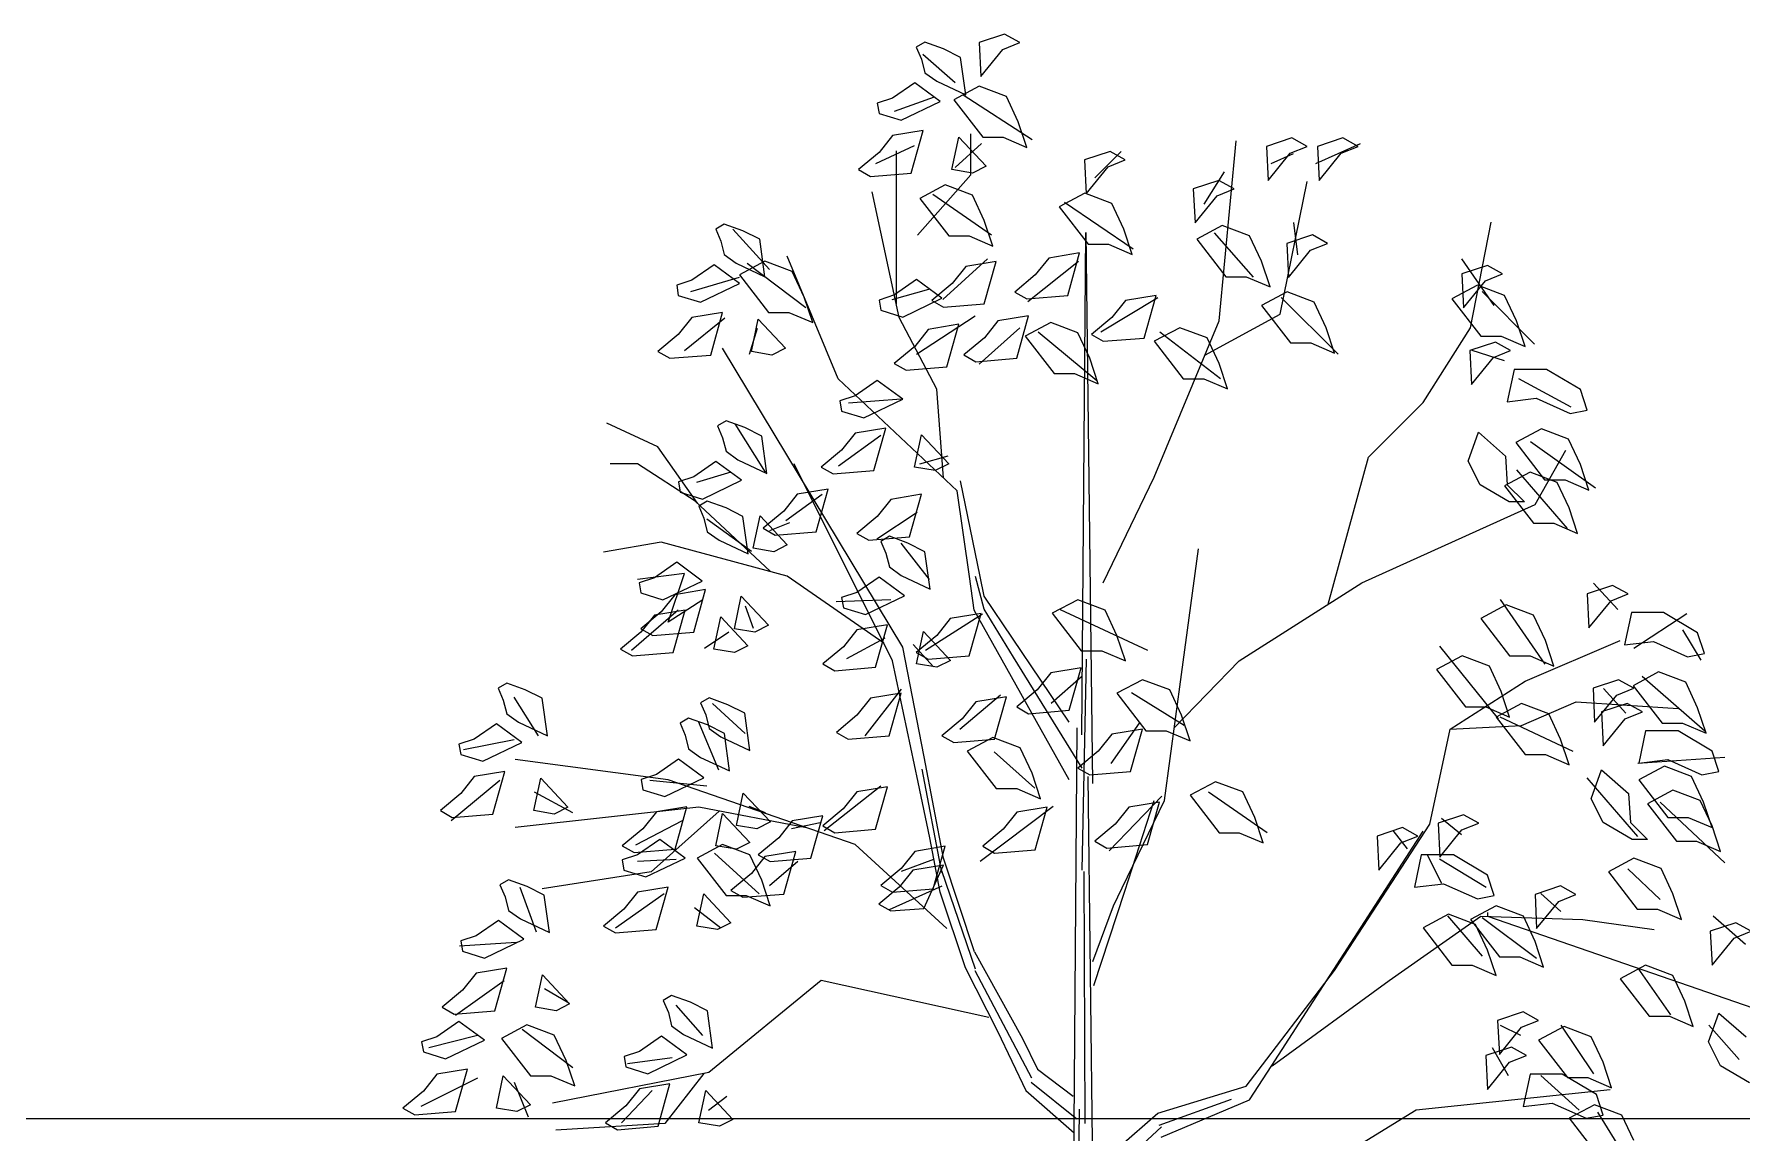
# Model space of a CAD drawing. Extents: x 185064 to 343242, y -369192 to -264966.
# Drawn here: x 264477 to 271790, y -348171 to -343467 of the extents above; entities that cross this region are included whole.
import ezdxf

# ---------------------------------------------------------------- set-up
doc = ezdxf.new("R2010")
doc.units = 0
doc.linetypes.add('HIDDEN2', pattern=[0.1875, 0.125, -0.0625])

# ---------------------------------------------------------------- blocks, each defined once
blk = doc.blocks.new('aqwerear')
at = {"color": 8}
for p, q in [((472689.8, 209224.4), (472684.6, 209221.3)), ((472684.6, 209221.3), (472687.7, 209214)), ((472701.3, 209220.2), (472689.8, 209224.4)), ((472711.7, 209215), (472701.3, 209220.2)), ((472738.6, 209229.3), (472723, 209224.1)), ((472723, 209224.1), (472724.1, 209203.3)), ((472724.1, 209203.3), (472737.6, 209219.9)), ((472737.6, 209219.9), (472748, 209224.1)), ((472748, 209224.1), (472738.6, 209229.3)), ((472687.7, 209214), (472689.8, 209205.7)), ((472714.8, 209192.1), (472711.7, 209215)), ((472683.6, 209199.4), (472670, 209190.1)), ((472699.2, 209188), (472683.6, 209199.4)), ((472689.8, 209205.7), (472697.1, 209200.5)), ((472697.1, 209200.5), (472714.8, 209192.1)), ((472670, 209190.1), (472660.7, 209187)), ((472723.1, 209197.4), (472707.5, 209189.1)), ((472707.5, 209189.1), (472725.2, 209166.2)), ((472739.8, 209191.1), (472723.1, 209197.4)), ((472747, 209175.6), (472739.8, 209191.1)), ((472660.7, 209187), (472661.8, 209180.7)), ((472661.8, 209180.7), (472675.3, 209176.6)), ((472675.3, 209176.6), (472699.2, 209188)), ((472688.8, 209170.3), (472670, 209167.2)), ((472681.5, 209144.3), (472688.8, 209170.3)), ((472717.9, 209143.3), (472717.9, 209168.3)), ((472752.2, 209160), (472747, 209175.6)), ((472661.8, 209156.8), (472649.2, 209146.4)), ((472670, 209167.2), (472661.8, 209156.8)), ((472725.2, 209166.2), (472737.7, 209166.2)), ((472737.7, 209166.2), (472752.2, 209160)), ((472803.1, 209157.5), (472787.5, 209152.3)), ((472812.4, 209152.3), (472803.1, 209157.5)), ((472869.8, 209053.9), (472880.2, 209164.1)), ((472914.4, 209165.8), (472898.8, 209160.6)), ((472898.8, 209160.6), (472899.8, 209139.8)), ((472913.3, 209156.4), (472923.7, 209160.6)), ((472923.7, 209160.6), (472914.4, 209165.8)), ((472945.6, 209165.8), (472930, 209160.6)), ((472930, 209160.6), (472931, 209139.8)), ((472944.5, 209156.4), (472955, 209160.6)), ((472955, 209160.6), (472945.6, 209165.8)), ((472649.2, 209146.4), (472656.5, 209142.2)), ((472787.5, 209152.3), (472788.5, 209131.5)), ((472788.5, 209131.5), (472802, 209148.1)), ((472802, 209148.1), (472812.4, 209152.3)), ((472899.8, 209139.8), (472913.3, 209156.4)), ((472931, 209139.8), (472944.5, 209156.4)), ((472656.5, 209142.2), (472681.5, 209144.3)), ((472685.4, 209106.3), (472717.9, 209143.3)), ((472702.3, 209137.1), (472686.7, 209128.8)), ((472718.9, 209130.8), (472702.3, 209137.1)), ((472869.6, 209139.8), (472854, 209134.6)), ((472879, 209134.6), (472869.6, 209139.8)), ((472907.2, 209058), (472923.8, 209139.2)), ((472674.2, 209055.9), (472657.6, 209132.9)), ((472686.7, 209128.8), (472704.4, 209105.9)), ((472726.2, 209115.2), (472718.9, 209130.8)), ((472787.6, 209131.9), (472772, 209123.6)), ((472804.3, 209125.6), (472787.6, 209131.9)), ((472811.5, 209110), (472804.3, 209125.6)), ((472854, 209134.6), (472855.1, 209113.8)), ((472855.1, 209113.8), (472868.6, 209130.4)), ((472868.6, 209130.4), (472879, 209134.6)), ((472731.4, 209099.6), (472726.2, 209115.2)), ((472772, 209123.6), (472789.7, 209100.7)), ((472567.1, 209113.1), (472561.9, 209110)), ((472561.9, 209110), (472565, 209102.7)), ((472578.5, 209109), (472567.1, 209113.1)), ((472588.9, 209103.8), (472578.5, 209109)), ((472704.4, 209105.9), (472716.9, 209105.9)), ((472716.9, 209105.9), (472731.4, 209099.6)), ((472816.7, 209094.4), (472811.5, 209110)), ((472871.8, 209112.2), (472856.3, 209103.8)), ((472888.5, 209105.9), (472871.8, 209112.2)), ((472895.8, 209090.3), (472888.5, 209105.9)), ((472926.9, 209106.5), (472911.3, 209101.3)), ((472936.2, 209101.3), (472926.9, 209106.5)), ((473023.7, 209049.7), (473036.2, 209114.2)), ((472565, 209102.7), (472567.1, 209094.4)), ((472567.1, 209094.4), (472574.4, 209089.2)), ((472592, 209080.9), (472588.9, 209103.8)), ((472784.5, 209095.5), (472765.7, 209092.3)), ((472777.2, 209069.4), (472784.5, 209095.5)), ((472789.7, 209100.7), (472802.2, 209100.7)), ((472802.2, 209100.7), (472816.7, 209094.4)), ((472856.3, 209103.8), (472873.9, 209080.9)), ((472911.3, 209101.3), (472912.3, 209080.5)), ((472912.3, 209080.5), (472925.8, 209097.2)), ((472925.8, 209097.2), (472936.2, 209101.3)), ((472560.9, 209088.2), (472547.3, 209078.8)), ((472576.4, 209076.7), (472560.9, 209088.2)), ((472574.4, 209089.2), (472592, 209080.9)), ((472592, 209090.3), (472576.4, 209082)), ((472608.7, 209084), (472592, 209090.3)), ((472636.8, 209018.5), (472605.6, 209093.4)), ((472616, 209068.4), (472608.7, 209084)), ((472714.8, 209087.1), (472706.5, 209076.7)), ((472733.5, 209090.2), (472714.8, 209087.1)), ((472726.2, 209064.2), (472733.5, 209090.2)), ((472765.7, 209092.3), (472757.4, 209082)), ((472901, 209074.7), (472895.8, 209090.3)), ((473034, 209087.8), (473018.4, 209082.6)), ((473043.3, 209082.6), (473034, 209087.8)), ((472547.3, 209078.8), (472538, 209075.7)), ((472538, 209075.7), (472539, 209069.4)), ((472552.5, 209065.3), (472576.4, 209076.7)), ((472576.4, 209082), (472594.1, 209059.1)), ((472684.7, 209079.1), (472671.2, 209069.8)), ((472700.3, 209067.7), (472684.7, 209079.1)), ((472706.5, 209076.7), (472694, 209066.3)), ((472757.4, 209082), (472744.9, 209071.5)), ((472873.9, 209080.9), (472886.4, 209080.9)), ((472886.4, 209080.9), (472901, 209074.7)), ((473027.9, 209075.7), (473012.3, 209067.4)), ((473018.4, 209082.6), (473019.4, 209061.8)), ((473019.4, 209061.8), (473032.9, 209078.4)), ((473044.5, 209069.4), (473027.9, 209075.7)), ((473032.9, 209078.4), (473043.3, 209082.6)), ((472539, 209069.4), (472552.5, 209065.3)), ((472621.2, 209052.8), (472616, 209068.4)), ((472671.2, 209069.8), (472661.8, 209066.6)), ((472661.8, 209066.6), (472662.9, 209060.4)), ((472676.4, 209056.2), (472700.3, 209067.7)), ((472694, 209066.3), (472701.3, 209062.2)), ((472701.3, 209062.2), (472726.2, 209064.2)), ((472744.9, 209071.5), (472752.2, 209067.4)), ((472752.2, 209067.4), (472777.2, 209069.4)), ((472812.6, 209066.3), (472804.3, 209055.9)), ((472831.3, 209069.4), (472812.6, 209066.3)), ((472824, 209043.4), (472831.3, 209069.4)), ((472911.4, 209071.6), (472895.8, 209063.2)), ((472895.8, 209063.2), (472913.5, 209040.4)), ((472928, 209065.3), (472911.4, 209071.6)), ((472935.3, 209049.7), (472928, 209065.3)), ((473012.3, 209067.4), (473030, 209044.5)), ((473051.8, 209053.9), (473044.5, 209069.4)), ((472547.3, 209055.9), (472539, 209045.5)), ((472566.1, 209059), (472547.3, 209055.9)), ((472558.8, 209033), (472566.1, 209059)), ((472594.1, 209059.1), (472606.6, 209059.1)), ((472606.6, 209059.1), (472621.2, 209052.8)), ((472662.9, 209060.4), (472676.4, 209056.2)), ((472697.1, 209012.2), (472674.2, 209055.9)), ((472734.5, 209053.9), (472726.3, 209043.5)), ((472753.3, 209057), (472734.5, 209053.9)), ((472746, 209031), (472753.3, 209057)), ((472766.8, 209052.9), (472751.2, 209044.5)), ((472783.5, 209046.6), (472766.8, 209052.9)), ((472804.3, 209055.9), (472791.7, 209045.5)), ((472830.2, 208958.2), (472869.8, 209053.9)), ((472861.1, 209032.9), (472907.2, 209058)), ((473057, 209038.3), (473051.8, 209053.9)), ((472539, 209045.5), (472526.5, 209035.1)), ((472691.9, 209048.6), (472683.6, 209038.3)), ((472710.6, 209051.8), (472691.9, 209048.6)), ((472703.3, 209025.7), (472710.6, 209051.8)), ((472726.3, 209043.5), (472713.7, 209033.1)), ((472751.2, 209044.5), (472768.9, 209021.6)), ((472790.7, 209031), (472783.5, 209046.6)), ((472791.7, 209045.5), (472799, 209041.4)), ((472799, 209041.4), (472824, 209043.4)), ((472845.8, 209049.7), (472830.2, 209041.4)), ((472862.5, 209043.5), (472845.8, 209049.7)), ((472869.8, 209027.9), (472862.5, 209043.5)), ((472940.5, 209034.1), (472935.3, 209049.7)), ((472994.6, 209003.9), (473023.7, 209049.7)), ((473030, 209044.5), (473042.4, 209044.5)), ((473042.4, 209044.5), (473057, 209038.3)), ((472526.5, 209035.1), (472533.8, 209031)), ((472533.8, 209031), (472558.8, 209033)), ((472676.3, 208854.2), (472566.1, 209037.2)), ((472683.6, 209038.3), (472671.1, 209027.8)), ((472713.7, 209033.1), (472721, 209028.9)), ((472830.2, 209041.4), (472847.9, 209018.5)), ((472913.5, 209040.4), (472925.9, 209040.4)), ((472925.9, 209040.4), (472940.5, 209034.1)), ((473038.9, 209040.8), (473023.2, 209035.7)), ((473023.2, 209035.7), (473024.3, 209014.9)), ((473024.3, 209014.9), (473037.8, 209031.5)), ((473037.8, 209031.5), (473048.2, 209035.7)), ((473048.2, 209035.7), (473038.9, 209040.8)), ((472671.1, 209027.8), (472678.4, 209023.7)), ((472678.4, 209023.7), (472703.3, 209025.7)), ((472721, 209028.9), (472746, 209031)), ((472768.9, 209021.6), (472781.4, 209021.6)), ((472781.4, 209021.6), (472795.9, 209015.4)), ((472795.9, 209015.4), (472790.7, 209031)), ((472875, 209012.3), (472869.8, 209027.9)), ((473050.3, 209024.2), (473046.1, 209004.4)), ((473070.1, 209024.2), (473050.3, 209024.2)), ((473090.9, 209011.8), (473070.1, 209024.2)), ((472709.6, 208949.9), (472636.8, 209018.5)), ((472660.7, 209017.5), (472647.2, 209008.1)), ((472676.3, 209006), (472660.7, 209017.5)), ((472701.2, 208957.8), (472697.1, 209012.2)), ((472847.9, 209018.5), (472860.4, 209018.5)), ((472860.4, 209018.5), (472875, 209012.3)), ((473095, 208999.2), (473090.9, 209011.8)), ((472647.2, 209008.1), (472637.8, 209005)), ((472637.8, 209005), (472638.9, 208998.7)), ((472652.4, 208994.6), (472676.3, 209006)), ((472961.3, 208970.6), (472994.6, 209003.9)), ((473046.1, 209004.4), (473063.8, 209006.5)), ((473063.8, 209006.5), (473084.6, 208997.2)), ((472526.5, 208976.9), (472495.3, 208991.4)), ((472568.2, 208992.8), (472563, 208989.7)), ((472563, 208989.7), (472566.1, 208982.4)), ((472579.7, 208988.6), (472568.2, 208992.8)), ((472638.9, 208998.7), (472652.4, 208994.6)), ((473084.6, 208997.2), (473095, 208999.2)), ((472566.1, 208982.4), (472568.2, 208974.1)), ((472590.1, 208983.4), (472579.7, 208988.6)), ((472593.2, 208960.5), (472590.1, 208983.4)), ((472647.2, 208985.2), (472638.9, 208974.8)), ((472665.9, 208988.3), (472647.2, 208985.2)), ((472658.6, 208962.3), (472665.9, 208988.3)), ((473067, 208987.8), (473051.4, 208979.5)), ((473051.4, 208979.5), (473069, 208956.6)), ((473083.6, 208981.6), (473067, 208987.8)), ((473090.9, 208966), (473083.6, 208981.6)), ((472550.7, 208942.4), (472526.5, 208976.9)), ((472568.2, 208974.1), (472575.5, 208968.9)), ((472575.5, 208968.9), (472593.2, 208960.5)), ((472638.9, 208974.8), (472626.4, 208964.4)), ((472936.6, 208880.6), (472961.3, 208970.6)), ((472514.1, 208966.5), (472497.4, 208966.5)), ((472549.4, 208943.6), (472514.1, 208966.5)), ((472548.5, 208958.5), (472539.1, 208955.4)), ((472562, 208967.8), (472548.5, 208958.5)), ((472577.6, 208956.4), (472562, 208967.8)), ((472670.1, 208845.9), (472609.8, 208966.5)), ((472626.4, 208964.4), (472633.7, 208960.3)), ((472633.7, 208960.3), (472658.6, 208962.3)), ((473060.1, 208961.3), (473044.5, 208953)), ((473076.7, 208955), (473060.1, 208961.3)), ((473096.1, 208950.4), (473090.9, 208966)), ((472539.1, 208955.4), (472540.2, 208949.1)), ((472540.2, 208949.1), (472553.7, 208944.9)), ((472553.7, 208944.9), (472577.6, 208956.4)), ((472630.6, 208950.9), (472611.8, 208947.8)), ((472623.3, 208924.9), (472630.6, 208950.9)), ((472717.1, 208897.6), (472709.6, 208949.9)), ((472799, 208893.7), (472830.2, 208958.2)), ((473044.5, 208953), (473062.2, 208930.1)), ((473069, 208956.6), (473081.5, 208956.6)), ((473084, 208939.5), (473076.7, 208955)), ((473081.5, 208956.6), (473096.1, 208950.4)), ((472595.4, 208900.6), (472549.4, 208943.6)), ((472556.7, 208943.6), (472551.5, 208940.5)), ((472551.5, 208940.5), (472554.6, 208933.2)), ((472568.2, 208939.5), (472556.7, 208943.6)), ((472578.5, 208934.2), (472568.2, 208939.5)), ((472611.8, 208947.8), (472603.5, 208937.4)), ((472669, 208944.7), (472660.7, 208934.3)), ((472687.8, 208947.8), (472669, 208944.7)), ((472680.5, 208921.8), (472687.8, 208947.8)), ((473089.2, 208923.9), (473084, 208939.5)), ((472554.6, 208933.2), (472556.7, 208924.9)), ((472581.7, 208911.3), (472578.5, 208934.2)), ((472603.5, 208937.4), (472591, 208927)), ((472591, 208927), (472598.3, 208922.8)), ((472660.7, 208934.3), (472648.2, 208923.9)), ((473062.2, 208930.1), (473074.6, 208930.1)), ((473074.6, 208930.1), (473089.2, 208923.9)), ((472528.6, 208918.6), (472493.3, 208912.4)), ((472605.6, 208897.8), (472528.6, 208918.6)), ((472556.7, 208924.9), (472564, 208919.7)), ((472564, 208919.7), (472581.7, 208911.3)), ((472598.3, 208922.8), (472623.3, 208924.9)), ((472648.2, 208923.9), (472655.5, 208919.7)), ((472655.5, 208919.7), (472680.5, 208921.8)), ((472668.1, 208922.1), (472662.8, 208919)), ((472662.8, 208919), (472666, 208911.7)), ((472679.5, 208917.9), (472668.1, 208922.1)), ((472689.9, 208912.7), (472679.5, 208917.9)), ((472538, 208906.2), (472524.4, 208896.8)), ((472553.6, 208894.7), (472538, 208906.2)), ((472666, 208911.7), (472668.1, 208903.4)), ((472693, 208889.8), (472689.9, 208912.7)), ((472846.9, 208837.5), (472857.3, 208914.5)), ((472524.4, 208896.8), (472515.1, 208893.7)), ((472664.7, 208856.7), (472605.6, 208897.8)), ((472661.8, 208897.1), (472648.3, 208887.8)), ((472677.4, 208885.7), (472661.8, 208897.1)), ((472668.1, 208903.4), (472675.3, 208898.2)), ((472675.3, 208898.2), (472693, 208889.8)), ((472515.1, 208893.7), (472516.1, 208887.5)), ((472516.1, 208887.5), (472529.6, 208883.3)), ((472536.9, 208886.4), (472528.6, 208876)), ((472529.6, 208883.3), (472553.6, 208894.7)), ((472555.7, 208889.5), (472536.9, 208886.4)), ((472548.4, 208863.5), (472555.7, 208889.5)), ((472648.3, 208887.8), (472638.9, 208884.7)), ((472653.5, 208874.2), (472677.4, 208885.7)), ((473110.6, 208892.1), (473095, 208886.9)), ((473095, 208886.9), (473096.1, 208866.1)), ((473109.6, 208882.7), (473120, 208886.9)), ((473120, 208886.9), (473110.6, 208892.1)), ((472528.6, 208876), (472516.1, 208865.6)), ((472543.2, 208877), (472524.4, 208873.9)), ((472535.9, 208851), (472543.2, 208877)), ((472638.9, 208884.7), (472640, 208878.4)), ((472640, 208878.4), (472653.5, 208874.2)), ((472724.2, 208874.9), (472705.4, 208871.8)), ((472716.9, 208848.9), (472724.2, 208874.9)), ((472783.4, 208883.3), (472767.8, 208875)), ((472767.8, 208875), (472785.5, 208852.1)), ((472800.1, 208877), (472783.4, 208883.3)), ((472807.3, 208861.4), (472800.1, 208877)), ((473045.5, 208880.2), (473030, 208871.9)), ((473062.2, 208873.9), (473045.5, 208880.2)), ((473096.1, 208866.1), (473109.6, 208882.7)), ((473122.1, 208875.5), (473117.9, 208855.7)), ((473141.8, 208875.5), (473122.1, 208875.5)), ((473162.6, 208863), (473141.8, 208875.5)), ((472524.4, 208873.9), (472516.1, 208863.5)), ((472516.1, 208865.6), (472523.4, 208861.4)), ((472648.3, 208864.9), (472640, 208854.5)), ((472667, 208868), (472648.3, 208864.9)), ((472659.7, 208842), (472667, 208868)), ((472705.4, 208871.8), (472697.1, 208861.4)), ((473030, 208871.9), (473047.6, 208849)), ((473069.5, 208858.3), (473062.2, 208873.9)), ((472516.1, 208863.5), (472503.6, 208853.1)), ((472523.4, 208861.4), (472548.4, 208863.5)), ((472640, 208854.5), (472627.5, 208844.1)), ((472689.3, 208787.3), (472676.3, 208854.2)), ((472697.1, 208861.4), (472684.6, 208851)), ((472812.6, 208845.9), (472807.3, 208861.4)), ((473074.7, 208842.7), (473069.5, 208858.3)), ((473117.9, 208855.7), (473135.6, 208857.8)), ((473135.6, 208857.8), (473156.4, 208848.4)), ((473166.8, 208850.5), (473162.6, 208863)), ((472503.6, 208853.1), (472510.9, 208849)), ((472510.9, 208849), (472535.9, 208851)), ((472627.5, 208844.1), (472634.8, 208839.9)), ((472685.7, 208771.8), (472670.1, 208845.9)), ((472684.6, 208851), (472691.9, 208846.9)), ((472691.9, 208846.9), (472716.9, 208848.9)), ((472785.5, 208852.1), (472798, 208852.1)), ((472798, 208852.1), (472812.6, 208845.9)), ((473018.5, 208849), (473002.9, 208840.7)), ((473035.2, 208842.7), (473018.5, 208849)), ((473047.6, 208849), (473060.1, 208849)), ((473060.1, 208849), (473074.7, 208842.7)), ((473156.4, 208848.4), (473166.8, 208850.5)), ((472634.8, 208839.9), (472659.7, 208842)), ((472766.8, 208838.6), (472758.5, 208828.2)), ((472785.5, 208841.7), (472766.8, 208838.6)), ((472778.2, 208815.7), (472785.5, 208841.7)), ((472822.9, 208834.4), (472807.3, 208826.1)), ((472839.6, 208828.2), (472822.9, 208834.4)), ((472836.5, 208760.5), (472846.9, 208837.5)), ((473002.9, 208840.7), (473020.6, 208817.8)), ((473042.4, 208827.1), (473035.2, 208842.7)), ((473114.2, 208834.4), (473098.6, 208829.2)), ((473123.6, 208829.2), (473114.2, 208834.4)), ((473138.7, 208839.1), (473123.1, 208830.7)), ((473155.4, 208832.8), (473138.7, 208839.1)), ((472434, 208832.3), (472428.8, 208829.2)), ((472428.8, 208829.2), (472431.9, 208821.9)), ((472445.4, 208828.2), (472434, 208832.3)), ((472455.8, 208823), (472445.4, 208828.2)), ((472458.9, 208800.1), (472455.8, 208823)), ((472557.8, 208823.3), (472552.6, 208820.2)), ((472569.3, 208819.1), (472557.8, 208823.3)), ((472656.5, 208823), (472648.2, 208812.6)), ((472675.3, 208826.1), (472656.5, 208823)), ((472668, 208800.1), (472675.3, 208826.1)), ((472739.8, 208824), (472721, 208820.9)), ((472732.5, 208798), (472739.8, 208824)), ((472758.5, 208828.2), (472746, 208817.7)), ((472807.3, 208826.1), (472825, 208803.2)), ((472846.9, 208812.6), (472839.6, 208828.2)), ((473047.6, 208811.5), (473042.4, 208827.1)), ((473098.6, 208829.2), (473099.6, 208808.4)), ((473099.6, 208808.4), (473113.1, 208825)), ((473113.1, 208825), (473123.6, 208829.2)), ((473123.1, 208830.7), (473140.8, 208807.9)), ((473162.6, 208817.2), (473155.4, 208832.8)), ((472431.9, 208821.9), (472434, 208813.6)), ((472434, 208813.6), (472441.2, 208808.4)), ((472552.6, 208820.2), (472555.8, 208812.9)), ((472555.8, 208812.9), (472557.8, 208804.6)), ((472579.7, 208813.9), (472569.3, 208819.1)), ((472582.8, 208791), (472579.7, 208813.9)), ((472648.2, 208812.6), (472635.7, 208802.1)), ((472721, 208820.9), (472712.7, 208810.5)), ((472746, 208817.7), (472753.3, 208813.6)), ((472753.3, 208813.6), (472778.2, 208815.7)), ((472852.1, 208797), (472846.9, 208812.6)), ((473020.6, 208817.8), (473033.1, 208817.8)), ((473033.1, 208817.8), (473047.6, 208811.5)), ((473054.9, 208819.9), (473039.3, 208811.5)), ((473071.6, 208813.6), (473054.9, 208819.9)), ((473078.8, 208798), (473071.6, 208813.6)), ((473119.4, 208819.8), (473103.8, 208814.7)), ((473103.8, 208814.7), (473104.8, 208793.9)), ((473118.3, 208810.5), (473128.8, 208814.7)), ((473128.8, 208814.7), (473119.4, 208819.8)), ((473167.9, 208801.6), (473162.6, 208817.2)), ((472427.7, 208807.4), (472414.2, 208798)), ((472443.3, 208795.9), (472427.7, 208807.4)), ((472441.2, 208808.4), (472458.9, 208800.1)), ((472545.3, 208810.8), (472540.1, 208807.7)), ((472540.1, 208807.7), (472543.2, 208800.4)), ((472556.8, 208806.7), (472545.3, 208810.8)), ((472567.2, 208801.4), (472556.8, 208806.7)), ((472557.8, 208804.6), (472565.1, 208799.4)), ((472635.7, 208802.1), (472643, 208798)), ((472712.7, 208810.5), (472700.2, 208800.1)), ((472823, 208804.2), (472804.2, 208801.1)), ((472815.7, 208778.2), (472823, 208804.2)), ((472825, 208803.2), (472837.5, 208803.2)), ((472837.5, 208803.2), (472852.1, 208797)), ((473039.3, 208811.5), (473057, 208788.6)), ((473104.8, 208793.9), (473118.3, 208810.5)), ((473130.8, 208803.2), (473126.7, 208783.4)), ((473150.6, 208803.2), (473130.8, 208803.2)), ((473140.8, 208807.9), (473153.3, 208807.9)), ((473171.4, 208790.7), (473150.6, 208803.2)), ((473153.3, 208807.9), (473167.9, 208801.6)), ((472414.2, 208798), (472404.8, 208794.9)), ((472404.8, 208794.9), (472405.9, 208788.6)), ((472419.4, 208784.5), (472443.3, 208795.9)), ((472543.2, 208800.4), (472545.3, 208792.1)), ((472545.3, 208792.1), (472552.6, 208786.9)), ((472565.1, 208799.4), (472582.8, 208791)), ((472570.3, 208778.6), (472567.2, 208801.4)), ((472643, 208798), (472668, 208800.1)), ((472700.2, 208800.1), (472707.5, 208795.9)), ((472707.5, 208795.9), (472732.5, 208798)), ((472731.4, 208799.1), (472715.8, 208790.7)), ((472748.1, 208792.8), (472731.4, 208799.1)), ((472755.4, 208777.2), (472748.1, 208792.8)), ((472804.2, 208801.1), (472795.9, 208790.7)), ((473084, 208782.4), (473078.8, 208798)), ((472405.9, 208788.6), (472419.4, 208784.5)), ((472532.8, 208773.1), (472439.2, 208785.5)), ((472539.1, 208785.8), (472525.6, 208776.5)), ((472554.7, 208774.4), (472539.1, 208785.8)), ((472552.6, 208786.9), (472570.3, 208778.6)), ((472715.8, 208790.7), (472733.5, 208767.8)), ((472795.9, 208790.7), (472783.4, 208780.3)), ((473057, 208788.6), (473069.5, 208788.6)), ((473069.5, 208788.6), (473084, 208782.4)), ((473126.7, 208783.4), (473144.4, 208785.5)), ((473142.3, 208781.4), (473126.7, 208773.1)), ((473158.9, 208775.1), (473142.3, 208781.4)), ((473144.4, 208785.5), (473165.2, 208776.2)), ((473175.5, 208778.2), (473171.4, 208790.7)), ((472414.2, 208775.1), (472405.9, 208764.7)), ((472432.9, 208778.2), (472414.2, 208775.1)), ((472425.6, 208752.2), (472432.9, 208778.2)), ((472525.6, 208776.5), (472516.2, 208773.4)), ((472516.2, 208773.4), (472517.3, 208767.1)), ((472530.8, 208763), (472554.7, 208774.4)), ((472647.2, 208733.5), (472532.8, 208773.1)), ((472760.6, 208761.6), (472755.4, 208777.2)), ((472783.4, 208780.3), (472790.7, 208776.2)), ((472790.7, 208776.2), (472815.7, 208778.2)), ((472867.7, 208772), (472852.1, 208763.7)), ((472884.3, 208765.8), (472867.7, 208772)), ((473126.7, 208773.1), (473144.4, 208750.2)), ((473166.2, 208759.5), (473158.9, 208775.1)), ((473165.2, 208776.2), (473175.5, 208778.2)), ((472405.9, 208764.7), (472393.4, 208754.3)), ((472517.3, 208767.1), (472530.8, 208763)), ((472648.2, 208765.8), (472639.9, 208755.4)), ((472667, 208768.9), (472648.2, 208765.8)), ((472659.7, 208742.9), (472667, 208768.9)), ((472733.5, 208767.8), (472746, 208767.8)), ((472746, 208767.8), (472760.6, 208761.6)), ((472810.6, 208707), (472836.5, 208760.5)), ((472852.1, 208763.7), (472869.8, 208740.8)), ((472891.6, 208750.2), (472884.3, 208765.8)), ((473147.5, 208766.8), (473131.9, 208758.5)), ((473164.1, 208760.5), (473147.5, 208766.8)), ((473171.4, 208745), (473164.1, 208760.5)), ((472393.4, 208754.3), (472400.7, 208750.2)), ((472400.7, 208750.2), (472425.6, 208752.2)), ((472551.5, 208756.4), (472439.2, 208743.9)), ((472525.6, 208753.6), (472517.3, 208743.2)), ((472544.3, 208756.7), (472525.6, 208753.6)), ((472537, 208730.7), (472544.3, 208756.7)), ((472617.4, 208743.8), (472551.5, 208756.4)), ((472627.4, 208751.2), (472608.7, 208748.1)), ((472620.1, 208725.2), (472627.4, 208751.2)), ((472639.9, 208755.4), (472627.4, 208745)), ((472746, 208753.3), (472737.7, 208742.9)), ((472764.7, 208756.4), (472746, 208753.3)), ((472757.4, 208730.4), (472764.7, 208756.4)), ((472814.6, 208756.4), (472806.3, 208746)), ((472833.4, 208759.5), (472814.6, 208756.4)), ((472826.1, 208733.5), (472833.4, 208759.5)), ((472896.8, 208734.6), (472891.6, 208750.2)), ((473019.4, 208751.8), (473003.8, 208746.7)), ((473028.8, 208746.7), (473019.4, 208751.8)), ((473131.9, 208758.5), (473149.6, 208735.6)), ((473144.4, 208750.2), (473156.8, 208750.2)), ((473156.8, 208750.2), (473171.4, 208743.9)), ((473171.4, 208743.9), (473166.2, 208759.5)), ((472517.3, 208743.2), (472504.7, 208732.8)), ((472608.7, 208748.1), (472600.4, 208737.7)), ((472627.4, 208745), (472634.7, 208740.8)), ((472634.7, 208740.8), (472659.7, 208742.9)), ((472737.7, 208742.9), (472725.2, 208732.5)), ((472806.3, 208746), (472793.8, 208735.6)), ((472869.8, 208740.8), (472882.2, 208740.8)), ((472882.2, 208740.8), (472896.8, 208734.6)), ((472982.1, 208743.9), (472966.5, 208738.7)), ((472991.5, 208738.7), (472982.1, 208743.9)), ((473003.8, 208746.7), (473004.9, 208725.8)), ((473004.9, 208725.8), (473018.4, 208742.5)), ((473018.4, 208742.5), (473028.8, 208746.7)), ((473176.6, 208729.4), (473171.4, 208745)), ((472504.7, 208732.8), (472512, 208728.6)), ((472512, 208728.6), (472537, 208730.7)), ((472527.6, 208736.7), (472514, 208727.3)), ((472543.2, 208725.2), (472527.6, 208736.7)), ((472566.1, 208733.5), (472550.5, 208725.2)), ((472582.7, 208727.3), (472566.1, 208733.5)), ((472600.4, 208737.7), (472587.9, 208727.3)), ((472610.8, 208729.4), (472592, 208726.2)), ((472603.5, 208703.3), (472610.8, 208729.4)), ((472703.2, 208682.2), (472647.2, 208733.5)), ((472683.6, 208729.4), (472675.3, 208719)), ((472702.3, 208732.5), (472683.6, 208729.4)), ((472695, 208706.5), (472702.3, 208732.5)), ((472725.2, 208732.5), (472732.5, 208728.3)), ((472732.5, 208728.3), (472757.4, 208730.4)), ((472793.8, 208735.6), (472801.1, 208731.4)), ((472801.1, 208731.4), (472826.1, 208733.5)), ((472966.5, 208738.7), (472967.5, 208717.9)), ((472967.5, 208717.9), (472981, 208734.6)), ((472981, 208734.6), (472991.5, 208738.7)), ((473149.6, 208735.6), (473162, 208735.6)), ((473162, 208735.6), (473176.6, 208729.4)), ((472514, 208727.3), (472504.7, 208724.2)), ((472504.7, 208724.2), (472505.7, 208717.9)), ((472519.2, 208713.8), (472543.2, 208725.2)), ((472550.5, 208725.2), (472568.2, 208702.3)), ((472590, 208711.7), (472582.7, 208727.3)), ((472592, 208726.2), (472583.8, 208715.8)), ((472587.9, 208727.3), (472595.2, 208723.1)), ((472595.2, 208723.1), (472620.1, 208725.2)), ((472675.3, 208719), (472662.8, 208708.5)), ((472701.3, 208721), (472682.5, 208717.9)), ((472689.1, 208694.4), (472701.3, 208721)), ((472993.5, 208727.3), (472989.4, 208707.5)), ((473013.3, 208727.3), (472993.5, 208727.3)), ((473034.1, 208714.8), (473013.3, 208727.3)), ((473123.6, 208725.2), (473108, 208716.9)), ((473140.2, 208719), (473123.6, 208725.2)), ((473147.5, 208703.4), (473140.2, 208719)), ((472435.1, 208712), (472429.9, 208708.9)), ((472429.9, 208708.9), (472433, 208701.6)), ((472446.5, 208707.8), (472435.1, 208712)), ((472456.9, 208702.6), (472446.5, 208707.8)), ((472505.7, 208717.9), (472519.2, 208713.8)), ((472583.8, 208715.8), (472571.2, 208705.4)), ((472595.2, 208696.1), (472590, 208711.7)), ((472662.8, 208708.5), (472670.1, 208704.4)), ((472682.5, 208717.9), (472674.2, 208707.5)), ((472989.4, 208707.5), (473007.1, 208709.6)), ((473007.1, 208709.6), (473027.9, 208700.3)), ((473038.2, 208702.3), (473034.1, 208714.8)), ((473078.7, 208708.2), (473063.1, 208703)), ((473088.1, 208703), (473078.7, 208708.2)), ((473108, 208716.9), (473125.6, 208694)), ((472433, 208701.6), (472435.1, 208693.3)), ((472460.1, 208679.7), (472456.9, 208702.6)), ((472514, 208704.4), (472505.7, 208694)), ((472532.8, 208707.5), (472514, 208704.4)), ((472525.5, 208681.5), (472532.8, 208707.5)), ((472568.2, 208702.3), (472580.6, 208702.3)), ((472571.2, 208705.4), (472578.5, 208701.3)), ((472578.5, 208701.3), (472603.5, 208703.3)), ((472580.6, 208702.3), (472595.2, 208696.1)), ((472674.2, 208707.5), (472661.7, 208697.1)), ((472670.1, 208704.4), (472695, 208706.5)), ((473027.9, 208700.3), (473038.2, 208702.3)), ((473063.1, 208703), (473064.1, 208682.2)), ((473064.1, 208682.2), (473077.7, 208698.8)), ((473077.7, 208698.8), (473088.1, 208703)), ((473152.7, 208687.8), (473147.5, 208703.4)), ((472428.9, 208687), (472415.3, 208677.7)), ((472444.5, 208675.6), (472428.9, 208687)), ((472435.1, 208693.3), (472442.4, 208688.1)), ((472442.4, 208688.1), (472460.1, 208679.7)), ((472505.7, 208694), (472493.2, 208683.6)), ((472661.7, 208697.1), (472669, 208693)), ((472669, 208693), (472689.1, 208694.4)), ((473010.2, 208690.9), (472994.6, 208682.6)), ((473026.8, 208684.6), (473010.2, 208690.9)), ((473039.3, 208696.1), (473023.7, 208687.8)), ((473023.7, 208687.8), (473041.4, 208664.9)), ((473034.1, 208691.9), (473034, 208689.7)), ((473034, 208689.7), (473196.3, 208633.7)), ((473056, 208689.8), (473039.3, 208696.1)), ((473063.2, 208674.2), (473056, 208689.8)), ((473125.6, 208694), (473138.1, 208694)), ((473138.1, 208694), (473152.7, 208687.8)), ((472415.3, 208677.7), (472406, 208674.6)), ((472493.2, 208683.6), (472500.5, 208679.5)), ((472500.5, 208679.5), (472525.5, 208681.5)), ((472994.6, 208682.6), (473012.3, 208659.7)), ((473034.1, 208669), (473026.8, 208684.6)), ((473186, 208685.7), (473170.3, 208680.5)), ((473170.3, 208680.5), (473171.4, 208659.7)), ((473171.4, 208659.7), (473184.9, 208676.3)), ((473184.9, 208676.3), (473195.3, 208680.5)), ((473195.3, 208680.5), (473186, 208685.7)), ((472406, 208674.6), (472407, 208668.3)), ((472407, 208668.3), (472420.5, 208664.1)), ((472420.5, 208664.1), (472444.5, 208675.6)), ((472720.2, 208667.9), (472749.5, 208614.9)), ((473039.3, 208653.4), (473034.1, 208669)), ((473068.4, 208658.6), (473063.2, 208674.2)), ((472434.1, 208657.9), (472415.3, 208654.8)), ((472426.8, 208631.9), (472434.1, 208657.9)), ((473012.3, 208659.7), (473024.7, 208659.7)), ((473024.7, 208659.7), (473039.3, 208653.4)), ((473041.4, 208664.9), (473053.9, 208664.9)), ((473053.9, 208664.9), (473068.4, 208658.6)), ((473130.8, 208659.7), (473115.2, 208651.4)), ((473147.5, 208653.4), (473130.8, 208659.7)), ((472415.3, 208654.8), (472407, 208644.4)), ((472626.4, 208650.3), (472557.7, 208594.1)), ((472729, 208627.8), (472626.4, 208650.3)), ((473115.2, 208651.4), (473132.9, 208628.5)), ((473154.7, 208637.8), (473147.5, 208653.4)), ((472407, 208644.4), (472394.5, 208634)), ((472534.9, 208641.3), (472529.7, 208638.2)), ((472529.7, 208638.2), (472532.9, 208630.9)), ((472546.4, 208637.1), (472534.9, 208641.3)), ((472556.8, 208631.9), (472546.4, 208637.1)), ((473159.9, 208622.3), (473154.7, 208637.8)), ((472404.8, 208625.4), (472391.3, 208616)), ((472394.5, 208634), (472401.8, 208629.8)), ((472401.8, 208629.8), (472426.8, 208631.9)), ((472420.4, 208613.9), (472404.8, 208625.4)), ((472532.9, 208630.9), (472534.9, 208622.6)), ((472559.9, 208609), (472556.8, 208631.9)), ((473055.9, 208631.2), (473040.2, 208626)), ((473040.2, 208626), (473041.3, 208605.2)), ((473054.8, 208621.8), (473065.2, 208626)), ((473065.2, 208626), (473055.9, 208631.2)), ((473132.9, 208628.5), (473145.4, 208628.5)), ((473145.4, 208628.5), (473159.9, 208622.3)), ((472391.3, 208616), (472381.9, 208612.9)), ((472396.5, 208602.5), (472420.4, 208613.9)), ((472446.4, 208623.3), (472430.9, 208615)), ((472430.9, 208615), (472448.5, 208592.1)), ((472463.1, 208617), (472446.4, 208623.3)), ((472470.4, 208601.5), (472463.1, 208617)), ((472528.7, 208616.3), (472515.2, 208607)), ((472544.3, 208604.9), (472528.7, 208616.3)), ((472534.9, 208622.6), (472542.2, 208617.4)), ((472542.2, 208617.4), (472559.9, 208609)), ((472749.5, 208614.9), (472758.8, 208596.1)), ((473041.3, 208605.2), (473054.8, 208621.8)), ((473080.9, 208622.3), (473065.3, 208613.9)), ((473065.3, 208613.9), (473083, 208591)), ((473097.5, 208616), (473080.9, 208622.3)), ((473104.8, 208600.4), (473097.5, 208616)), ((472381.9, 208612.9), (472383, 208606.7)), ((472383, 208606.7), (472396.5, 208602.5)), ((472515.2, 208607), (472505.8, 208603.9)), ((472505.8, 208603.9), (472506.9, 208597.6)), ((472520.4, 208593.4), (472544.3, 208604.9)), ((473048.7, 208609.7), (473033, 208604.6)), ((473033, 208604.6), (473034.1, 208583.8)), ((473047.6, 208600.4), (473058, 208604.6)), ((473058, 208604.6), (473048.7, 208609.7)), ((472391.3, 208593.1), (472383, 208582.7)), ((472410.1, 208596.2), (472391.3, 208593.1)), ((472402.7, 208570.2), (472410.1, 208596.2)), ((472557.7, 208594.1), (472462, 208575.4)), ((472475.6, 208585.9), (472470.4, 208601.5)), ((472506.9, 208597.6), (472520.4, 208593.4)), ((472758.8, 208596.1), (472780.5, 208579.6)), ((473034.1, 208583.8), (473047.6, 208600.4)), ((473060.1, 208593.1), (473055.9, 208573.3)), ((473079.8, 208593.1), (473060.1, 208593.1)), ((473100.7, 208580.6), (473079.8, 208593.1)), ((473110, 208584.8), (473104.8, 208600.4)), ((472383, 208582.7), (472370.5, 208572.3)), ((472448.5, 208592.1), (472461, 208592.1)), ((472461, 208592.1), (472475.6, 208585.9)), ((472515.2, 208584.1), (472506.9, 208573.7)), ((472533.9, 208587.2), (472515.2, 208584.1)), ((472526.6, 208561.2), (472533.9, 208587.2)), ((473083, 208591), (473095.4, 208591)), ((473095.4, 208591), (473110, 208584.8)), ((472370.5, 208572.3), (472377.8, 208568.2)), ((472506.9, 208573.7), (472494.4, 208563.3)), ((473055.9, 208573.3), (473073.6, 208575.4)), ((473073.6, 208575.4), (473094.4, 208566.1)), ((473099.6, 208574.4), (473084, 208566.1)), ((473116.3, 208568.1), (473099.6, 208574.4)), ((473104.8, 208568.1), (473100.7, 208580.6)), ((472377.8, 208568.2), (472402.7, 208570.2)), ((472494.4, 208563.3), (472501.7, 208559.1)), ((473084, 208566.1), (473101.7, 208543.2)), ((473094.4, 208566.1), (473104.8, 208568.1)), ((473123.6, 208552.5), (473116.3, 208568.1)), ((472501.7, 208559.1), (472526.6, 208561.2))]:
    blk.add_line(p, q, dxfattribs=at)
at = {"color": 8, "extrusion": (0, 0, -1)}
for p, q in [((472688.5, 209217), (472708.3, 209199.7)), ((472671.2, 209182.2), (472695.8, 209191)), ((472713.3, 209192.2), (472755.4, 209164.9)), ((472659.9, 209150.1), (472683.5, 209161.2)), ((472706.4, 209146.4), (472710.6, 209166.2)), ((472708.3, 209147.6), (472724.4, 209162.4)), ((472710.6, 209166.2), (472727.3, 209148.5)), ((472793.9, 209141.4), (472810, 209157.4)), ((472929, 209150.1), (472956.3, 209162.4)), ((472718.9, 209144.3), (472706.4, 209146.4)), ((472727.3, 209148.5), (472718.9, 209144.3)), ((472901.7, 209150.1), (472915.4, 209156.2)), ((472860.8, 209125.3), (472873.2, 209145.1)), ((472694.7, 209131.4), (472730.6, 209106.6)), ((472775.2, 209126.4), (472817.3, 209098)), ((472594.8, 209085.2), (472572.4, 209110)), ((472785.9, 208800.6), (472788.3, 209108)), ((472788.3, 209108), (472792.3, 208770.8)), ((472866.9, 209107.8), (472890.6, 209080.6)), ((472915.4, 209114.1), (472917.9, 209094.3)), ((472617.1, 209061.8), (472581.2, 209089)), ((472700.8, 209067), (472728.1, 209091.8)), ((472752.9, 209065.7), (472783.9, 209090.5)), ((473018.2, 209091.8), (473038, 209063.2)), ((472576.2, 209080.4), (472546.4, 209071.6)), ((472669.9, 209067), (472692.2, 209073.2)), ((472797.5, 209047.1), (472832.3, 209068.2)), ((472907.9, 209068.2), (472942.6, 209033.5)), ((473030.7, 209071.9), (473062.8, 209039.7)), ((472567.5, 209055.6), (472542.7, 209035.6)), ((472583.7, 209035.1), (472587.9, 209054.9)), ((472587.9, 209054.9), (472604.5, 209037.2)), ((472684.7, 209033.5), (472720.6, 209057)), ((472587.3, 209049.3), (472582.3, 209033.3)), ((472723.1, 209027.3), (472747.9, 209049.6)), ((472759.1, 209047.1), (472795, 209017.4)), ((472833.5, 209047.1), (472870.7, 209018.6)), ((472596.2, 209033), (472583.7, 209035.1)), ((472604.5, 209037.2), (472596.2, 209033)), ((473024.4, 209035.9), (473044.3, 209029.7)), ((473053, 209018.6), (473085.1, 209001.3)), ((472675.4, 209006), (472643.1, 209003.5)), ((472592.3, 208961.4), (472573.7, 208991)), ((472662.9, 208983.7), (472636.9, 208965.1)), ((472683.5, 208964.4), (472687.7, 208984.2)), ((472687.7, 208984.2), (472704.4, 208966.5)), ((473022.2, 208968.1), (473028.5, 208985.7)), ((473028.5, 208985.7), (473045.1, 208971.2)), ((473060.4, 208980.1), (473100.1, 208951.7)), ((472703.8, 208971.2), (472686.5, 208966.2)), ((473045.1, 208971.2), (473046.1, 208953.5)), ((473063.2, 208941.5), (473081.9, 208974.8)), ((472571.2, 208961.4), (472550.1, 208955.1)), ((472696.1, 208962.3), (472683.5, 208964.4)), ((472704.4, 208966.5), (472696.1, 208962.3)), ((473029.5, 208953.5), (473022.2, 208968.1)), ((473051.7, 208962.8), (473082.7, 208926.9)), ((472723.7, 208897.6), (472711.7, 208956.1)), ((473047.2, 208943.1), (473029.5, 208953.5)), ((473046.1, 208953.5), (473056.6, 208943.1)), ((472627, 208947.7), (472604.7, 208931.6)), ((472957.1, 208893.7), (473063.2, 208941.5)), ((473056.6, 208943.1), (473047.2, 208943.1)), ((472556.4, 208932.8), (472583.7, 208913)), ((472584.8, 208914.8), (472589, 208934.6)), ((472589, 208934.6), (472605.6, 208916.9)), ((472607.1, 208930.3), (472594.8, 208925.4)), ((472685.2, 208936.6), (472660.4, 208920.4)), ((472605.6, 208916.9), (472597.4, 208912.7)), ((472692.7, 208895.6), (472675.4, 208918)), ((472597.4, 208912.7), (472584.8, 208914.8)), ((472542.7, 208899.3), (472514.1, 208895.6)), ((472532.8, 208869.5), (472542.7, 208899.3)), ((472720, 208877), (472717.1, 208897.6)), ((472726.2, 208877.6), (472720.9, 208897.6)), ((472726.2, 208885.4), (472723.7, 208897.6)), ((472573.3, 208865.6), (472577.5, 208885.4)), ((472577.5, 208885.4), (472594.1, 208867.7)), ((472778.2, 208808.4), (472726.2, 208885.4)), ((472882.2, 208845.9), (472957.1, 208893.7)), ((473098.8, 208893.4), (473113.7, 208877.3)), ((472538.9, 208877), (472510.4, 208852.2)), ((472553.9, 208883.2), (472532.8, 208869.5)), ((472579.8, 208879.5), (472584.8, 208865.9)), ((472669.1, 208883.2), (472635.6, 208882)), ((472778.2, 208773.1), (472720, 208877)), ((472744.1, 208848.1), (472726.2, 208877.6)), ((472772.7, 208877.3), (472826.1, 208852.5)), ((473041.8, 208883.4), (473069.1, 208843.8)), ((473123.6, 208853.7), (473155.9, 208874.8)), ((472560.8, 208853.1), (472565, 208872.9)), ((472565, 208872.9), (472581.6, 208855.2)), ((472585.8, 208863.5), (472573.3, 208865.6)), ((472594.1, 208867.7), (472585.8, 208863.5)), ((472725, 208874.5), (472690.2, 208852.2)), ((473153.4, 208864.9), (473164.5, 208846.3)), ((472570, 208863.4), (472555.1, 208853.5)), ((472581.6, 208855.2), (472573.3, 208851)), ((472665.4, 208859.7), (472641.9, 208847.2)), ((472682.7, 208855.9), (472695.2, 208842.2)), ((472684.7, 208844.1), (472688.9, 208863.9)), ((472688.9, 208863.9), (472705.5, 208846.2)), ((473004.6, 208855), (473040.5, 208810.4)), ((473057, 208833.4), (473115.2, 208858.3)), ((472573.3, 208851), (472560.8, 208853.1)), ((472697.2, 208842), (472684.7, 208844.1)), ((472705.5, 208846.2), (472697.2, 208842)), ((472786.1, 208780.3), (472744.1, 208848.1)), ((472786.1, 208717.9), (472788.8, 208847)), ((472842.5, 208805.1), (472882.2, 208845.9)), ((472785.7, 208836.1), (472767.1, 208819.9)), ((473011.2, 208804.2), (473057, 208833.4)), ((473167, 208802.9), (473128.6, 208836.3)), ((472453.4, 208800.1), (472438.5, 208823.7)), ((472675.4, 208828.7), (472653.1, 208800.1)), ((472736.1, 208824.9), (472711.3, 208803.9)), ((472816.2, 208826.5), (472848.4, 208806.5)), ((473105.1, 208829), (473118.6, 208814)), ((472579.8, 208801.4), (472560, 208819.9)), ((473054.9, 208806.3), (473088.2, 208820.9)), ((473088.2, 208820.9), (473150.6, 208816.7)), ((472563.7, 208779.1), (472551.4, 208808.8)), ((472776.7, 207999), (472783.1, 208804.9)), ((472803.8, 208783.1), (472821.2, 208807.9)), ((472998.7, 208746), (473011.2, 208804.2)), ((473011.2, 208804.2), (473054.9, 208806.3)), ((473086.5, 208790.5), (473041.8, 208811.5)), ((472438.5, 208797.6), (472407.6, 208791.5)), ((472701.3, 208725.2), (472689.3, 208787.3)), ((472757.1, 208768), (472732.3, 208790.3)), ((473179.3, 208786.7), (473126.1, 208783.1)), ((472429.9, 208772.8), (472400.1, 208748)), ((472450.6, 208754.3), (472454.8, 208774.1)), ((472454.8, 208774.1), (472471.4, 208756.4)), ((472556.4, 208769.2), (472521.6, 208772.8)), ((472692.9, 208737.7), (472685.7, 208771.8)), ((472700.2, 208716.5), (472688.2, 208779.7)), ((472789.6, 208775.1), (472798.8, 207999)), ((473126.1, 208738.5), (473095.1, 208774.4)), ((473097.5, 208761.6), (473103.8, 208779.3)), ((473103.8, 208779.3), (473120.4, 208764.7)), ((472474.5, 208753), (472451, 208765.5)), ((472574.5, 208745.3), (472578.6, 208765)), ((472578.6, 208765), (472595.3, 208747.4)), ((472662.9, 208769.2), (472628.3, 208741.9)), ((472802.5, 208729.8), (472834.8, 208763.2)), ((472812.2, 208705.1), (472830.2, 208760.5)), ((472863.3, 208765.7), (472899.2, 208740.9)), ((473104.8, 208747), (473097.5, 208761.6)), ((473120.4, 208764.7), (473121.5, 208747)), ((472463.1, 208752.2), (472450.6, 208754.3)), ((472471.4, 208756.4), (472463.1, 208752.2)), ((472563.9, 208754), (472522.4, 208716.9)), ((472561.9, 208732.8), (472566.1, 208752.6)), ((472566.1, 208752.6), (472582.7, 208734.9)), ((472592.3, 208753), (472582.3, 208756.8)), ((472768.3, 208756.8), (472723.7, 208723.2)), ((473005.9, 208749.6), (473018.2, 208739.6)), ((473179.3, 208722.3), (473139.7, 208759.5)), ((472541.4, 208748), (472512.9, 208733.2)), ((472587, 208743.2), (472574.5, 208745.3)), ((472595.3, 208747.4), (472587, 208743.2)), ((472625.8, 208746.9), (472608.3, 208743.2)), ((472902.1, 208598.5), (472994.6, 208741.8)), ((472940.5, 208656.6), (472998.7, 208746)), ((472976.1, 208742.1), (472984.8, 208731)), ((473122.5, 208736.7), (473104.8, 208747)), ((473121.5, 208747), (473131.9, 208736.7)), ((472574.5, 208730.7), (472561.9, 208732.8)), ((472582.7, 208734.9), (472574.5, 208730.7)), ((472699.2, 208704.4), (472692.9, 208737.7)), ((473131.9, 208736.7), (473122.5, 208736.7)), ((472537.7, 208724.5), (472514.1, 208723.2)), ((472588.5, 208703.4), (472561.2, 208728.2)), ((472612.1, 208723.2), (472594.8, 208708.4)), ((472695.2, 208724.5), (472675.4, 208717.1)), ((472720.2, 208667.9), (472701.3, 208725.2)), ((472997.2, 208727.3), (473005.9, 208709.9)), ((473004.6, 208724.8), (473033.2, 208707.5)), ((473119.9, 208718.6), (473139.7, 208700)), ((472522.4, 208716.9), (472455.8, 208706.5)), ((472700.2, 208708.1), (472667.9, 208693.6)), ((472720.9, 208657.3), (472700.2, 208717.5)), ((472787.8, 208563), (472787.2, 208717.1)), ((472452.2, 208679.9), (472442.2, 208707.2)), ((472530.3, 208703.4), (472500.5, 208682.4)), ((472550.4, 208683.6), (472554.6, 208703.4)), ((472554.6, 208703.4), (472571.2, 208685.7)), ((472714.6, 208658.1), (472699.2, 208704.4)), ((472793.3, 208647.3), (472812.2, 208705.1)), ((472805.3, 208696.1), (472810.6, 208707)), ((473066.6, 208703.7), (473079, 208692.5)), ((472565, 208682.4), (472548.9, 208694.8)), ((472792.5, 208662), (472805.3, 208696.1)), ((472973.8, 208650.3), (473030, 208689.8)), ((473009.6, 208690), (473030.7, 208665.2)), ((473030, 208689.8), (473092.3, 208687.7)), ((473030.7, 208688.9), (473064.1, 208664.1)), ((473092.3, 208687.7), (473136, 208681.5)), ((473172, 208690), (473191.8, 208672.7)), ((472562.9, 208681.5), (472550.4, 208683.6)), ((472571.2, 208685.7), (472562.9, 208681.5)), ((472439.7, 208673.6), (472405.1, 208671.3)), ((472734.5, 208619.1), (472714.6, 208658.1)), ((472755.3, 208590.7), (472720.6, 208656.3)), ((472899, 208602.2), (472940.5, 208656.6)), ((473126.1, 208657.9), (473145.9, 208629.3)), ((472432.4, 208650.1), (472402.6, 208629)), ((472451.7, 208634), (472455.9, 208653.8)), ((472455.9, 208653.8), (472472.5, 208636.1)), ((472472, 208636.5), (472457.2, 208645.2)), ((472902.3, 208598.3), (472973.8, 208650.3)), ((472472.5, 208636.1), (472464.2, 208631.9)), ((472553.9, 208616.7), (472537.7, 208635.3)), ((472464.2, 208631.9), (472451.7, 208634)), ((473169.3, 208612.9), (473175.5, 208630.5)), ((473175.5, 208630.5), (473192.2, 208616)), ((472416.2, 208616.7), (472386.4, 208609.2)), ((472474.5, 208596.9), (472443.5, 208620.4)), ((472752, 208582.5), (472734.5, 208619.1)), ((473041.8, 208623.1), (473054.2, 208617)), ((473079, 208623.1), (473098.8, 208593.3)), ((473169.5, 208623.1), (473188.1, 208602)), ((473036.9, 208609.5), (473046.7, 208592.2)), ((473176.6, 208598.3), (473169.3, 208612.9)), ((472535.2, 208603), (472507.9, 208599.4)), ((472554.6, 208593.5), (472530.7, 208563)), ((472886.4, 208585.8), (472899, 208602.2)), ((472888.5, 208577.5), (472902.1, 208598.5)), ((473194.3, 208587.9), (473176.6, 208598.3)), ((472416.2, 208590.6), (472381.5, 208573.3)), ((472427.7, 208572.3), (472431.9, 208592.1)), ((472431.9, 208592.1), (472448.5, 208574.4)), ((472438.5, 208588.2), (472447.2, 208567.1)), ((472522.9, 208583.2), (472504.3, 208563.4)), ((472551.6, 208563.3), (472555.8, 208583.1)), ((472555.8, 208583.1), (472572.4, 208565.4)), ((472751.7, 208583.2), (472781.2, 208557.3)), ((472782.7, 208565.6), (472754.8, 208588.1)), ((472832.3, 208569.2), (472886.4, 208585.8)), ((472990.4, 208571.3), (473109, 208583.7)), ((473066.6, 208592.2), (473090.1, 208571)), ((472440.2, 208570.2), (472427.7, 208572.3)), ((472448.5, 208574.4), (472440.2, 208570.2)), ((472568.7, 208579.4), (472557.5, 208570.8)), ((472833.1, 208562), (472877.4, 208577.9)), ((472834.4, 208554.6), (472888.5, 208577.5)), ((472530.7, 208563), (472464.1, 208558.8)), ((472564.1, 208561.2), (472551.6, 208563.3)), ((472572.4, 208565.4), (472564.1, 208561.2)), ((472781.7, 208311.1), (472784.5, 208571.7)), ((472792.4, 208534.6), (472832.3, 208569.2)), ((472936.3, 208538), (472990.4, 208571.3)), ((473101.3, 208569.8), (473117.4, 208543.7)), ((472792.3, 208521.7), (472834.5, 208560.8))]:
    blk.add_line(p, q, dxfattribs=at)
at = {"color": 8, "extrusion": (-1, 0, 0)}
blk.add_line((472672.4, 209064.3), (472672.4, 209157.9), dxfattribs=at)

msp = doc.modelspace()

# ---------------------------------------------------------------- linework, layer by layer
at = {"color": 8}
msp.add_line((185063.7, -348108.8), (285394.8, -348108.8), dxfattribs=at)

# ---------------------------------------------------------------- block references
at = {"linetype": 'HIDDEN2', "xscale": 7, "yscale": 7, "zscale": 7}
msp.add_blockref('aqwerear', (-3040537.8, -1808071.3), dxfattribs=at)

doc.saveas('drawing.dxf')
